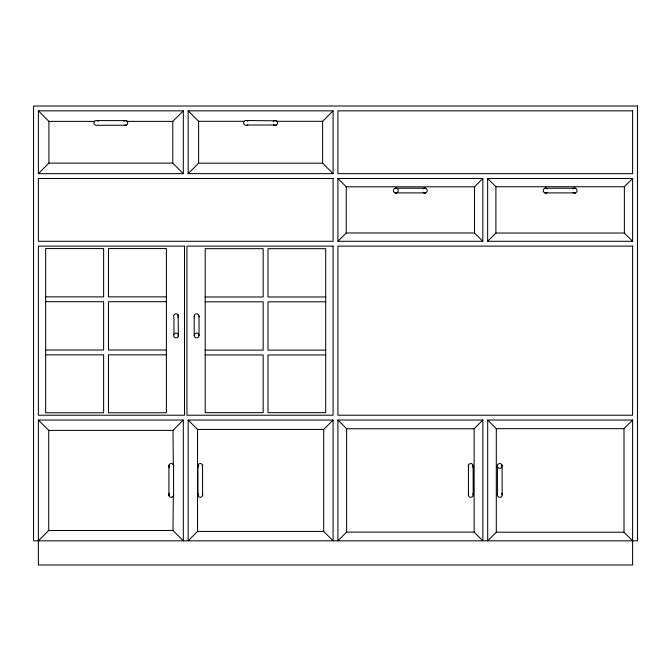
<?xml version="1.0" encoding="UTF-8"?>
<svg xmlns="http://www.w3.org/2000/svg" width="671" height="671" viewBox="0 0 671 671"><rect width="100%" height="100%" fill="white"/><g stroke="black" fill="none" stroke-linecap="round" stroke-linejoin="round"><path stroke-width="1.01" d="M178.377 316.821L178.142 314.993L178.377 336.146A2.416 2.416 0 0 1 174.343 337.228A2.416 2.416 0 0 1 175.425 333.193A2.416 2.416 0 0 1 178.377 336.146L178.377 334.896M168.907 494.301L168.907 495.559L168.907 465.313L168.907 466.571M197.895 494.301L197.895 495.559L197.895 465.313L197.895 466.571M202.558 466.571L202.558 465.313L202.558 495.559L202.558 494.301M94.267 121.719L94.645 121.216M244.034 121.719L244.412 121.216A2.416 2.416 0 0 1 247.834 121.216M173.328 496.137L172.984 530.493L183.317 540.826L183.317 420.046L38.381 420.046L38.381 564.982L632.619 564.982L632.619 420.046L487.683 420.046L487.683 540.826L496.297 532.212L624.005 532.212L632.619 540.826M38.381 173.655L48.916 163.12L172.782 163.12L183.317 173.655L183.317 110.849L38.381 110.849L38.381 173.655L183.317 173.655M127.18 121.384L172.782 121.384L183.317 110.849M188.148 173.655L198.616 163.187L322.617 163.187L333.084 173.655L333.084 110.849L188.148 110.849L188.148 173.655L333.084 173.655M276.888 121.317L322.617 121.317L333.084 110.849M38.381 540.826L48.715 530.493L172.984 530.493M337.916 241.292L346.236 232.971L474.498 232.971L482.818 241.292L482.818 178.486L337.916 178.486L337.916 241.292L482.818 241.292M38.381 420.046L48.715 430.379L172.984 430.379L183.317 420.046M337.916 178.486L346.236 186.806L474.498 186.806L482.818 178.486M197.542 531.432L188.148 540.826L188.148 420.046L333.084 420.046L333.084 540.826L323.69 531.432L197.542 531.432L197.542 429.44L188.148 420.046M487.649 241.292L495.903 233.038L624.365 233.038L632.619 241.292L632.619 178.486L487.649 178.486L487.649 241.292L632.619 241.292M197.542 429.44L323.69 429.44L333.084 420.046M487.649 178.486L495.903 186.739L624.365 186.739L632.619 178.486M346.63 532.111L337.916 540.826L337.916 420.046L482.852 420.046L482.852 540.826L474.137 532.111L346.63 532.111L346.63 428.761L337.916 420.046M346.63 428.761L474.137 428.761L482.852 420.046M487.683 420.046L496.297 428.66L624.005 428.66L632.619 420.046M124.714 120.595L125.972 120.595L96.985 120.595M424.215 188.232L425.464 188.232L395.261 188.232A2.416 2.416 0 0 0 394.179 192.275A2.416 2.416 0 0 0 398.222 191.193A2.416 2.416 0 0 0 395.261 188.232L396.519 188.232M396.519 192.896L395.261 192.896L425.464 192.896L424.215 192.896M574.015 188.232L575.273 188.232L544.995 188.232L546.244 188.232M546.244 192.896L544.995 192.896L575.273 192.896L574.015 192.896M246.123 120.512L276.318 120.839M38.381 110.849L48.916 121.384L94.519 121.384M188.148 110.849L198.616 121.317L244.345 121.317M247.331 125.016L276.318 125.016M45.653 296.876L103.628 296.876L103.628 248.564L45.653 248.564L45.653 412.774L103.628 412.774L103.628 354.85L45.653 354.85M166.383 296.876L108.459 296.876L108.459 248.564L166.383 248.564L166.383 412.774L108.459 412.774L108.459 354.85L166.383 354.85M205.192 296.985L263.166 296.985L263.166 248.673L205.192 248.673L205.192 412.665L263.166 412.665L263.166 354.959L205.192 354.959M325.703 296.985L267.997 296.985L267.997 248.673L325.703 248.673L325.703 412.665L267.997 412.665L267.997 354.959L325.703 354.959M45.653 301.707L103.628 301.707L103.628 350.019L45.653 350.019M166.383 301.707L108.459 301.707L108.459 350.019L166.383 350.019M205.192 301.816L263.166 301.816L263.166 350.128L205.192 350.128M325.703 301.816L267.997 301.816L267.997 350.128L325.703 350.128M273.399 121.216A2.416 2.416 0 0 1 276.821 121.216L277.198 121.719M127.054 121.216L127.431 121.719M173.328 464.735L172.984 430.379M502.176 465.942A2.416 2.416 0 0 0 498.553 463.854A2.416 2.416 0 0 0 498.553 468.031A2.416 2.416 0 0 0 502.176 465.942L502.093 465.313L502.176 494.93M497.429 466.571L497.429 465.313L497.429 494.93M473.189 465.942L473.105 465.313L473.189 494.93M468.442 466.571L468.442 465.313L468.442 494.93M624.365 186.739L624.365 233.038M624.005 428.66L624.005 532.212M496.297 428.66L496.297 532.212M495.903 186.739L495.903 233.038M474.498 186.806L474.498 232.971M474.137 428.761L474.137 532.111M346.236 186.806L346.236 232.971M323.69 429.44L323.69 531.432M322.617 121.317L322.617 163.187M199.019 316.2L199.019 335.525A2.416 2.416 0 0 1 195.395 337.614A2.416 2.416 0 0 1 195.395 333.428A2.416 2.416 0 0 1 199.019 335.525M198.616 121.317L198.616 163.187M194.187 316.2L194.187 335.525M173.957 334.317L173.957 317.408A2.416 2.416 0 0 1 176.045 313.785A2.416 2.416 0 0 1 178.142 317.408M172.782 121.384L172.782 163.12M48.916 121.384L48.916 163.12M48.715 430.379L48.715 530.493M198.138 467.15A2.416 2.416 0 0 1 200.226 463.527A2.416 2.416 0 0 1 202.315 467.15M202.315 493.722A2.416 2.416 0 0 1 200.226 497.345A2.416 2.416 0 0 1 198.138 493.722M423.133 188.853A2.416 2.416 0 0 1 426.546 188.853A2.416 2.416 0 0 1 426.546 192.275A2.416 2.416 0 0 1 423.133 192.275M194.271 316.821A2.416 2.416 0 0 1 196.603 313.785A2.416 2.416 0 0 1 198.935 316.821M169.528 493.219A2.416 2.416 0 0 0 170.61 497.261A2.416 2.416 0 0 0 173.571 494.301L173.571 495.559L173.571 465.313L173.571 466.571A2.416 2.416 0 0 0 170.61 463.611A2.416 2.416 0 0 0 169.528 467.653M501.472 493.219A2.416 2.416 0 0 1 500.39 497.261A2.416 2.416 0 0 1 497.429 494.301M468.685 467.15A2.416 2.416 0 0 1 470.774 463.527A2.416 2.416 0 0 1 472.862 467.15M276.821 121.216A2.416 2.416 0 0 1 276.821 124.638A2.416 2.416 0 0 1 273.399 124.638M123.632 121.216A2.416 2.416 0 0 1 127.675 122.298A2.416 2.416 0 0 1 124.714 125.259L125.972 125.259L96.985 125.259A2.416 2.416 0 0 1 94.024 122.298A2.416 2.416 0 0 1 98.067 121.216M472.862 493.722A2.416 2.416 0 0 1 470.774 497.345A2.416 2.416 0 0 1 468.685 493.722M247.834 124.638A2.416 2.416 0 0 1 244.412 124.638A2.416 2.416 0 0 1 244.412 121.216M572.933 188.853A2.416 2.416 0 0 1 576.355 188.853A2.416 2.416 0 0 1 576.355 192.275A2.416 2.416 0 0 1 572.933 192.275M547.326 192.275A2.416 2.416 0 0 1 543.913 192.275A2.416 2.416 0 0 1 543.913 188.853A2.416 2.416 0 0 1 547.326 188.853M637.45 106.018L33.55 106.018L33.55 540.826L637.45 540.826L637.45 106.018M632.619 110.849L337.916 110.849L337.916 173.655L632.619 173.655L632.619 110.849M333.084 178.486L38.381 178.486L38.381 241.292L333.084 241.292L333.084 178.486M184.525 246.123L38.381 246.123L38.381 415.215L184.525 415.215L184.525 246.123M333.084 246.123L186.941 246.123L186.941 415.215L333.084 415.215L333.084 246.123M632.619 246.123L337.916 246.123L337.916 415.215L632.619 415.215L632.619 246.123"/></g></svg>
